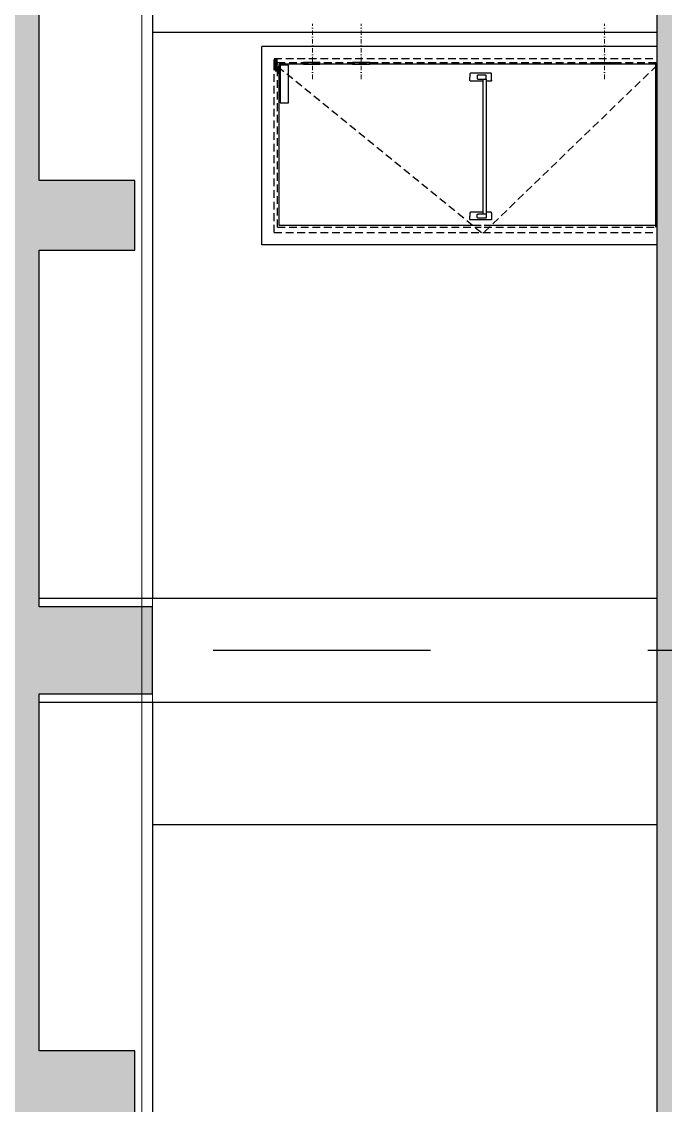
# Model space of a CAD drawing. Header units: millimetres. Extents: x -379292 to 1221486, y 92049 to 447512.
# Drawn here: x -33176 to -29475, y 190005 to 196231 of the extents above; entities that cross this region are included whole.
import ezdxf

# ---------------------------------------------------------------- set-up
doc = ezdxf.new("R2010")
doc.units = ezdxf.units.MM
for name, pattern in [('CENTER', [2, 1.25, -0.25, 0.25, -0.25]), ('DASHDOT', [25.4, 12.7, -6.35, 0, -6.35]), ('HIDDEN', [9.525, 6.35, -3.175])]:
    doc.linetypes.add(name, pattern=pattern)
for name, color, linetype in [('05_AXIS', 211, 'CENTER'), ('05_CLADDING ALUMINIUM', 1, 'Continuous'), ('05_CONCRETE', 6, 'Continuous'), ('05_CONCRETE VIEW', 142, 'Continuous'), ('05_HATCH CONCRETE', 141, 'Continuous'), ('05_VIEW 2', 2, 'Continuous'), ('05_VIEW 5', 5, 'Continuous')]:
    doc.layers.add(name, color=color, linetype=linetype)
for name, color, linetype, lineweight in [('05_AXIS EQUIPMENT', 8, 'DASHDOT', 9), ('1-MIMARI', 8, 'Continuous', 9), ('e_kesit_cizgisi', 7, 'Continuous', 9)]:
    doc.layers.add(name, color=color, linetype=linetype, lineweight=lineweight)

# ---------------------------------------------------------------- blocks, each defined once
blk = doc.blocks.new('*U1055')
at = {"ltscale": 7}
for p, q in [((-70, 0), (-70, 2270)), ((1070, 2270), (-70, 2270)), ((1070, 0), (1070, 2270)), ((32, 0), (32, 2170)), ((958, 2170), (32, 2170)), ((958, 1008.5), (958, 2170)), ((958, 0), (958, 991.5))]:
    blk.add_line(p, q, dxfattribs=at)
at = {"linetype": 'HIDDEN', "ltscale": 7}
for p, q in [((0, 2200), (0, 0)), ((1000, 2200), (0, 2200)), ((22, 2180), (22, 5)), ((968, 2180), (22, 2180)), ((968, 2180), (968, 1008.3)), ((1000, 2200), (1000, 0)), ((968, 991.7), (968, 5)), ((968, 5), (22, 5))]:
    blk.add_line(p, q, dxfattribs=at)
for p, q in [((118.5, 999.9), (892.7, 999.9)), ((118.5, 979.9), (911.6, 979.9))]:
    blk.add_line(p, q)
at = {"ltscale": 4}
for points in [[(19.4, 2185), (54.1, 2185), (54.1, 2200.4), (4.4, 2200.4), (4.4, 2185), (19.4, 2185)], [(57.5, 2186.5), (57.5, 2181.5)], [(63.7, 2181.5), (63.7, 2185.8)], [(75.8, 2174.3), (75.8, 2165), (67.8, 2165), (67.8, 2174.3)]]:
    blk.add_lwpolyline(points, dxfattribs=at)
for points in [[(38.2, 2200.4), (17, 2200.4), (17, 2197.9), (38.2, 2197.9)], [(38.2, 2187.4), (17, 2187.4), (17, 2185), (38.2, 2185)], [(17.1, 2196), (69.5, 2193), (69.5, 2185.8), (17.1, 2188.8)], [(55.3, 2181.5), (82.9, 2181.5), (82.9, 2174.3), (55.3, 2174.3)], [(37, 2165), (254.8, 2165), (254.8, 2116.5), (37, 2116.5)]]:
    blk.add_lwpolyline(points, close=True, dxfattribs=at)
at = {"linetype": 'HIDDEN', "ltscale": 7, "flags": 128}
blk.add_lwpolyline([(45, 2178), (1005, 1000), (45, 5)], dxfattribs=at)
at = {"ltscale": 7}
for points in [[(22, 1937), (22, 2030), (32, 2030), (32, 1937)], [(22, 1650), (22, 1750), (32, 1750), (32, 1650)], [(22, 350), (22, 250), (32, 250), (32, 350)]]:
    blk.add_lwpolyline(points, close=True, dxfattribs=at)
for points in [[(124, 948.9), (89, 948.9, -0.414214), (84, 953.9), (84, 1068.9, -0.414214), (89, 1073.9), (106.5, 1073.9)], [(129, 999.9), (129, 1068.9, 0.414214), (124, 1073.9), (106.5, 1073.9)], [(882.2, 999.9), (882.2, 1068.9, -0.414214), (887.2, 1073.9), (904.7, 1073.9)], [(887.2, 948.9), (922.2, 948.9, 0.414214), (927.2, 953.9), (927.2, 1068.9, 0.414214), (922.2, 1073.9), (904.7, 1073.9)], [(124, 948.9, 0.414214), (129, 953.9), (129, 979.9)], [(887.2, 948.9, -0.414214), (882.2, 953.9), (882.2, 979.9)]]:
    blk.add_lwpolyline(points, format="xyb")
at = {"ltscale": 20}
for points in [[(99.5, 979.9, -0.414214), (94.5, 984.9), (94.5, 1027, -0.414214), (99.5, 1032), (113.5, 1032, -0.414214), (118.5, 1027), (118.5, 979.9), (99.5, 979.9)], [(911.6, 979.9, 0.414214), (916.6, 984.9), (916.6, 1027, 0.414214), (911.6, 1032), (897.7, 1032, 0.414214), (892.7, 1027), (892.7, 979.9), (911.6, 979.9)]]:
    blk.add_lwpolyline(points, format="xyb", dxfattribs=at)
at = {"ltscale": 4}
blk.add_circle((9.7, 2191.9), 2.92, dxfattribs=at)
blk.add_arc((48.8, 2191.9), 2.92, 48.6465, 124.668, dxfattribs=at)
at = {"layer": '05_AXIS EQUIPMENT', "ltscale": 2}
for p, q in [((117.6, 1980), (-199.6, 1980)), ((117.6, 1700), (-199.6, 1700)), ((117.6, 300), (-199.6, 300))]:
    blk.add_line(p, q, dxfattribs=at)
at = {"layer": '05_CLADDING ALUMINIUM', "ltscale": 7}
blk.add_line((958, 4), (32, 4), dxfattribs=at)
blk = doc.blocks.new('A$C6a8db8d0')
at = {"layer": '05_HATCH CONCRETE', "ltscale": 25}
h = blk.add_hatch(dxfattribs=at)
h.set_pattern_fill('ANSI33', color=256, scale=1.5, angle=180, style=0)
h.set_pattern_definition([(225, (-88179.537, -273658.197), (6.7351921, -6.7351921), []), (225, (-88186.273, -273658.197), (6.7351921, -6.7351921), [4.7625, -2.38125])])
h.paths.add_polyline_path([(5815, 1180), (5795, 1180), (5795, 1160), (-1895, 1160), (-1895, 1080), (-1845, 1080), (-1845, 1145), (-1635, 1145), (-1635, 1090), (-1595, 1090), (-1595, 1145), (-1335, 1145), (-1335, 1090), (-1295, 1090), (-1295, 1145), (-1090, 1145), (-1090, 1080), (-1040, 1080), (-1040, 1145), (-835, 1145), (-835, 1090), (-795, 1090), (-795, 1145), (-535, 1145), (-535, 1090), (-495, 1090), (-495, 1145), (-290, 1145), (-290, 1080), (-240, 1080), (-240, 1145), (-35, 1145), (-35, 1090), (5, 1090), (5, 1145), (265, 1145), (265, 1090), (305, 1090), (305, 1145), (510, 1145), (510, 1080), (560, 1080), (560, 1145), (765, 1145), (765, 1090), (805, 1090), (805, 1145), (1065, 1145), (1065, 1090), (1105, 1090), (1105, 1145), (1310, 1145), (1310, 1080), (1360, 1080), (1360, 1145), (1565, 1145), (1565, 1090), (1605, 1090), (1605, 1145), (1865, 1145), (1865, 1090), (1905, 1090), (1905, 1145), (2110, 1145), (2110, 1080), (2160, 1080), (2160, 1145), (2365, 1145), (2365, 1090), (2405, 1090), (2405, 1145), (2665, 1145), (2665, 1090), (2705, 1090), (2705, 1145), (2910, 1145), (2910, 1080), (2960, 1080), (2960, 1145), (3165, 1145), (3165, 1090), (3205, 1090), (3205, 1145), (3465, 1145), (3465, 1090), (3505, 1090), (3505, 1145), (3710, 1145), (3710, 1080), (3760, 1080), (3760, 1145), (3965, 1145), (3965, 1090), (4005, 1090), (4005, 1145), (4265, 1145), (4265, 1090), (4305, 1090), (4305, 1145), (4510, 1145), (4510, 1080), (4560, 1080), (4560, 1145), (4765, 1145), (4765, 1090), (4805, 1090), (4805, 1145), (5065, 1145), (5065, 1090), (5105, 1090), (5105, 1145), (5310, 1145), (5310, 1080), (5360, 1080), (5360, 1145), (5540, 1145), (5540, 1090), (5580, 1090), (5580, 1145), (5765, 1145), (5765, 1080), (5815, 1080)])
at = {"layer": '05_HATCH CONCRETE', "ltscale": 25, "transparency": 33554671}
h = blk.add_hatch(dxfattribs=at)
h.set_pattern_fill('ANSI33', color=256, scale=1.5, angle=180)
h.set_pattern_definition([(225, (-8686.666, 32930.851), (6.735192, -6.735192), []), (225, (-8693.402, 32930.851), (6.735192, -6.735192), [4.7625, -2.38125])])
h.paths.add_polyline_path([(-8675, 790), (-8675, 420), (-8725, 420), (-8725, 370), (9165, 370), (9165, 420), (9115, 420), (9115, 810), (9095, 810), (9095, 790), (5815, 790), (5815, 810), (5795, 810), (5795, 790), (-1895, 790), (-1895, 710), (-1845, 710), (-1845, 775), (-1635, 775), (-1635, 720), (-1595, 720), (-1595, 775), (-1335, 775), (-1335, 720), (-1295, 720), (-1295, 775), (-1090, 775), (-1090, 710), (-1040, 710), (-1040, 775), (-835, 775), (-835, 720), (-795, 720), (-795, 775), (-535, 775), (-535, 720), (-495, 720), (-495, 775), (-290, 775), (-290, 710), (-240, 710), (-240, 775), (-35, 775), (-35, 720), (5, 720), (5, 775), (265, 775), (265, 720), (305, 720), (305, 775), (510, 775), (510, 710), (560, 710), (560, 775), (765, 775), (765, 720), (805, 720), (805, 775), (1065, 775), (1065, 720), (1105, 720), (1105, 775), (1310, 775), (1310, 710), (1360, 710), (1360, 775), (1565, 775), (1565, 720), (1605, 720), (1605, 775), (1865, 775), (1865, 720), (1905, 720), (1905, 775), (2110, 775), (2110, 710), (2160, 710), (2160, 775), (2365, 775), (2365, 720), (2405, 720), (2405, 775), (2665, 775), (2665, 720), (2705, 720), (2705, 775), (2910, 775), (2910, 710), (2960, 710), (2960, 775), (3165, 775), (3165, 720), (3205, 720), (3205, 775), (3465, 775), (3465, 720), (3505, 720), (3505, 775), (3710, 775), (3710, 710), (3760, 710), (3760, 775), (3965, 775), (3965, 720), (4005, 720), (4005, 775), (4265, 775), (4265, 720), (4305, 720), (4305, 775), (4510, 775), (4510, 710), (4560, 710), (4560, 775), (4765, 775), (4765, 720), (4805, 720), (4805, 775), (5065, 775), (5065, 720), (5105, 720), (5105, 775), (5310, 775), (5310, 710), (5360, 710), (5360, 775), (5540, 775), (5540, 720), (5580, 720), (5580, 775), (5760, 775), (5760, 710), (5810, 710), (5810, 775), (6110, 775), (6110, 710), (6160, 710), (6160, 775), (6365, 775), (6365, 720), (6405, 720), (6405, 775), (6665, 775), (6665, 720), (6705, 720), (6705, 775), (6910, 775), (6910, 710), (6960, 710), (6960, 775), (7165, 775), (7165, 720), (7205, 720), (7205, 775), (7465, 775), (7465, 720), (7505, 720), (7505, 775), (7710, 775), (7710, 710), (7760, 710), (7760, 775), (7965, 775), (7965, 720), (8005, 720), (8005, 775), (8265, 775), (8265, 720), (8305, 720), (8305, 775), (8510, 775), (8510, 710), (8560, 710), (8560, 775), (8790, 775), (8790, 720), (8830, 720), (8830, 775), (9085, 775), (9085, 420), (-8645, 420), (-8645, 775), (-8270, 775), (-8270, 710), (-8220, 710), (-8220, 775), (-8015, 775), (-8015, 720), (-7975, 720), (-7975, 775), (-7715, 775), (-7715, 720), (-7675, 720), (-7675, 775), (-7470, 775), (-7470, 710), (-7420, 710), (-7420, 775), (-7215, 775), (-7215, 720), (-7175, 720), (-7175, 775), (-6915, 775), (-6915, 720), (-6875, 720), (-6875, 775), (-6670, 775), (-6670, 710), (-6620, 710), (-6620, 775), (-6415, 775), (-6415, 720), (-6375, 720), (-6375, 775), (-6115, 775), (-6115, 720), (-6075, 720), (-6075, 775), (-5870, 775), (-5870, 710), (-5820, 710), (-5820, 775), (-5615, 775), (-5615, 720), (-5575, 720), (-5575, 775), (-5315, 775), (-5315, 720), (-5275, 720), (-5275, 775), (-5070, 775), (-5070, 710), (-5020, 710), (-5020, 775), (-4815, 775), (-4815, 720), (-4775, 720), (-4775, 775), (-4515, 775), (-4515, 720), (-4475, 720), (-4475, 775), (-4270, 775), (-4270, 710), (-4220, 710), (-4220, 775), (-4015, 775), (-4015, 720), (-3975, 720), (-3975, 775), (-3715, 775), (-3715, 720), (-3675, 720), (-3675, 775), (-3470, 775), (-3470, 710), (-3420, 710), (-3420, 775), (-3215, 775), (-3215, 720), (-3175, 720), (-3175, 775), (-2915, 775), (-2915, 720), (-2875, 720), (-2875, 775), (-2670, 775), (-2670, 710), (-2620, 710), (-2620, 775), (-2435, 775), (-2435, 720), (-2395, 720), (-2395, 775), (-2175, 775), (-2175, 720), (-2135, 720), (-2135, 775), (-1955, 775), (-1955, 710), (-1905, 710), (-1905, 790)])
at = {"layer": '05_AXIS', "ltscale": 500}
blk.add_line((535, 170), (535, 1660), dxfattribs=at)
at = {"layer": '05_CONCRETE'}
for points in [[(265, 1090), (305, 1090), (305, 1145), (510, 1145), (510, 1080), (560, 1080), (560, 1145), (765, 1145), (765, 1090), (805, 1090), (805, 1145), (1065, 1145), (1065, 1090), (1105, 1090), (1105, 1145), (1310, 1145), (1310, 1080), (1360, 1080), (1360, 1145), (1565, 1145)], [(-8725, 370), (9165, 370), (9165, 420), (9115, 420), (9115, 810), (9095, 810), (9095, 790), (5815, 790), (5815, 810), (5795, 810), (5795, 790), (-1895, 790)]]:
    blk.add_lwpolyline(points, dxfattribs=at)
at = {"layer": '05_CONCRETE VIEW', "ltscale": 20, "flags": 128}
for points in [[(505, 790), (505, 1145)], [(565, 1145), (565, 790)], [(505, 1080), (-235, 1080)], [(1305, 1080), (565, 1080)]]:
    blk.add_lwpolyline(points, dxfattribs=at)
at = {"layer": '05_CONCRETE VIEW', "color": 252, "ltscale": 20, "flags": 128}
blk.add_lwpolyline([(890, 790), (890, 1080)], dxfattribs=at)
at = {"layer": '05_VIEW 2', "ltscale": 25}
blk.add_lwpolyline([(435, 1080), (435, 790)], dxfattribs=at)
at = {"layer": '05_VIEW 5', "xscale": -0.1, "yscale": 0.1, "zscale": 0.1}
blk.add_blockref('*U1055', (875, 790), dxfattribs=at)
blk = doc.blocks.new('A$Cc4a6e48b')
at = {"layer": 'e_kesit_cizgisi', "color": 6, "ltscale": 25}
blk.add_lwpolyline([(-6, 242), (-6, 10334.64), (0, 10334.64), (0, 242)], close=True, dxfattribs=at)

msp = doc.modelspace()

# ---------------------------------------------------------------- block references
at = {"layer": '1-MIMARI', "ltscale": 25, "xscale": 10, "yscale": 10, "zscale": 10, "rotation": 90}
msp.add_blockref('A$C6a8db8d0', (-21624.5, 187268.8), dxfattribs=at)

# ---------------------------------------------------------------- next in the draw order: block references
at = {"color": 30, "xscale": 10, "yscale": 10, "zscale": 10}
msp.add_blockref('A$Cc4a6e48b', (-32424.5, 101018.8), dxfattribs=at)

doc.saveas('drawing.dxf')
